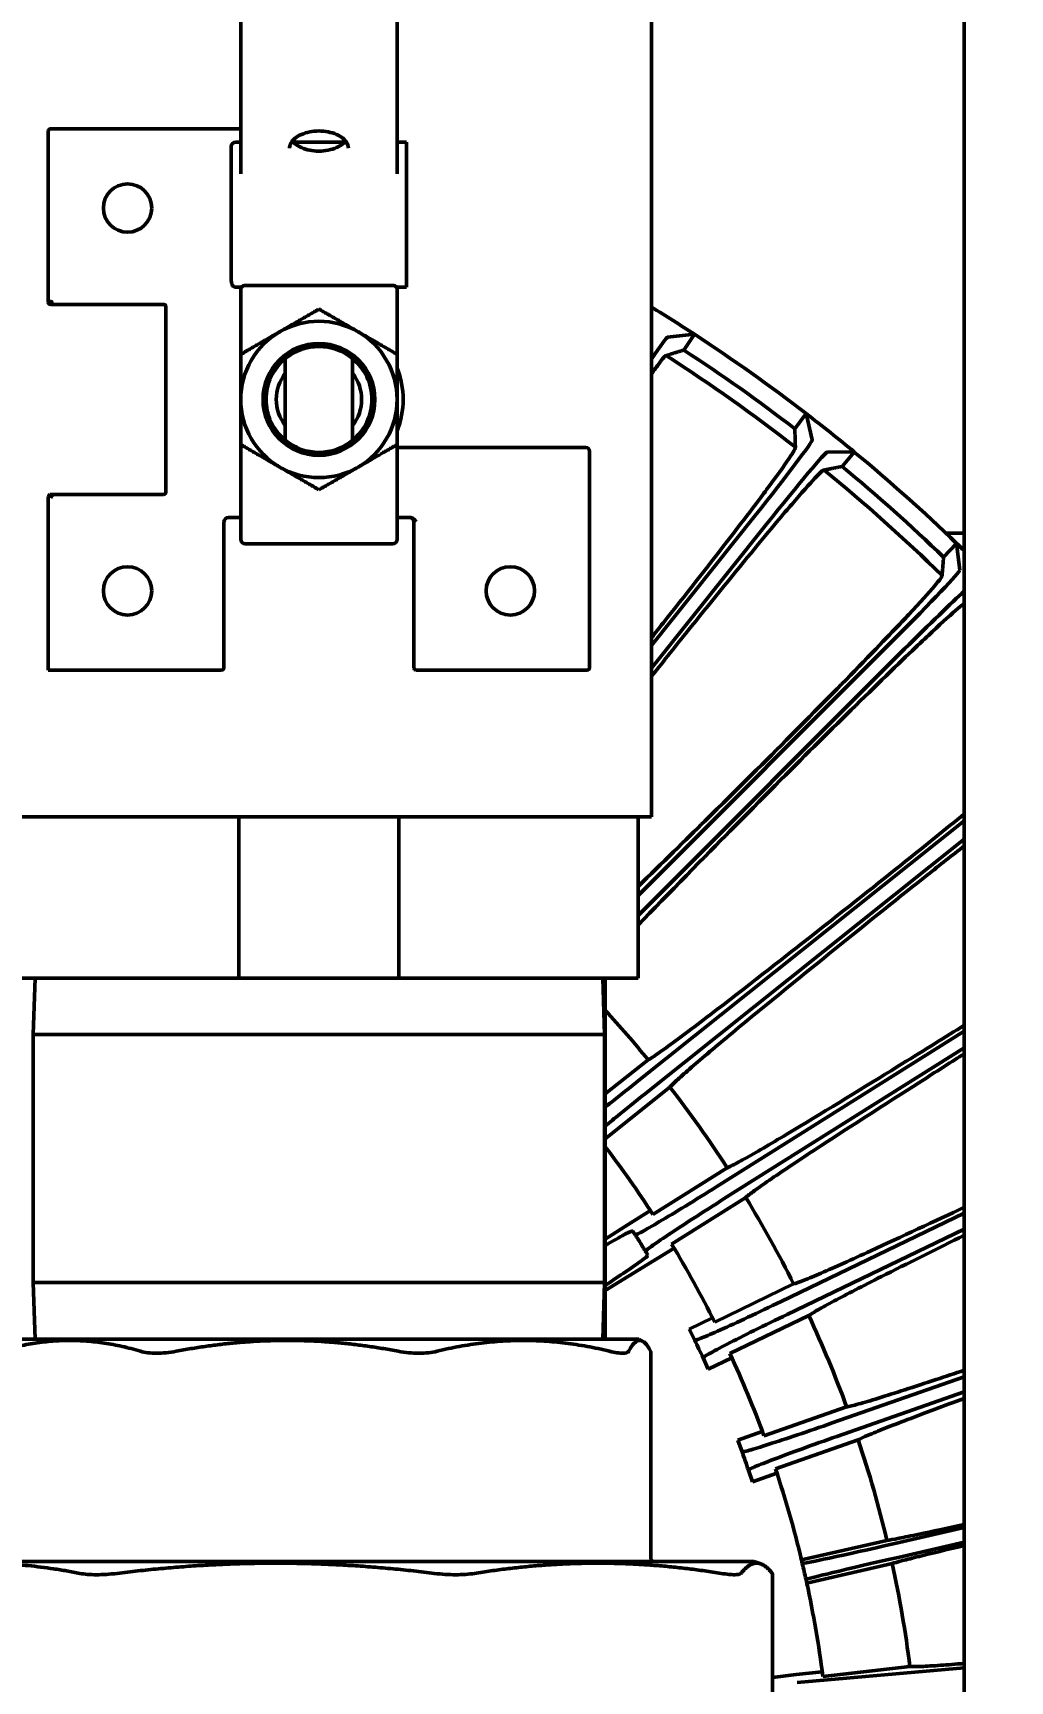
# Model space of a CAD drawing. Header units: inches. Extents: x 11 to 1621, y 11 to 1332.
# Drawn here: x 1066.61 to 1070.67, y 310.45 to 317.3 of the extents above; entities that cross this region are included whole.
import ezdxf

# ---------------------------------------------------------------- set-up
doc = ezdxf.new("R2010")
doc.units = ezdxf.units.IN
doc.header["$LTSCALE"] = 48
doc.header["$MEASUREMENT"] = 0
doc.layers.add('Dimension (ANSI)', color=7, linetype='Continuous', lineweight=25)
doc.layers.add('Visible (ANSI)', color=7, linetype='Continuous', lineweight=50)
doc.styles.add('Dimension Text', font='tahoma.ttf')
doc.dimstyles.new('ELC FT', dxfattribs={"dimscale": 48, "dimtxt": 0.12, "dimasz": 0.098425, "dimexe": 0.05, "dimexo": 0.1, "dimgap": 0.031496, "dimtad": 1, "dimdec": 5, "dimzin": 3, "dimdsep": 46, "dimlunit": 4, "dimtxsty": 'Dimension Text', "dimcen": 0.09, "dimdle": 0.5, "dimclrd": 5, "dimclre": 5, "dimclrt": 256, "dimadec": 1, "dimazin": 3, "dimtfac": 0.833333, "dimtofl": 0, "dimtmove": 0, "dimatfit": 3, "dimfxl": 0, "dimfrac": 2, "dimtolj": 1, "dimtzin": 0, "dimlwd": 25, "dimlwe": 25, "dimarcsym": 0})

# ---------------------------------------------------------------- blocks, each defined once
blk = doc.blocks.new('*D32')
at = {"layer": 'Defpoints', "color": 0, "linetype": 'Continuous', "transparency": 16777216}
for p in [(1009.1438, 460.8893), (1167.9445, 460.8893), (1018.5453, 291.4511)]:
    blk.add_point(p, dxfattribs=at)
at = {"layer": 'Dimension (ANSI)', "color": 5, "linetype": 'Continuous', "lineweight": 25, "transparency": 16777216}
for p, q in [((1163.1445, 460.8893), (1006.7438, 460.8893)), ((1009.1438, 296.1755), (1009.1438, 456.1649)), ((1013.7453, 291.4511), (1006.7438, 291.4511))]:
    blk.add_line(p, q, dxfattribs=at)
at = {"layer": 'Dimension (ANSI)', "color": 5, "linetype": 'Continuous', "transparency": 16777216}
for points in [[(1008.3564, 456.1649), (1009.9312, 456.1649), (1009.1438, 460.8893)], [(1008.3564, 296.1755), (1009.9312, 296.1755), (1009.1438, 291.4511)]]:
    blk.add_solid(points, dxfattribs=at)
at = {"layer": 'Dimension (ANSI)', "linetype": 'Continuous', "lineweight": 25, "transparency": 16777216, "insert": (1003.9957, 376.1702), "char_height": 5.76, "attachment_point": 5, "rotation": 90, "style": 'Dimension Text'}
blk.add_mtext('\\A1;14\'-1 7/16"', dxfattribs=at)
blk = doc.blocks.new('*D51')
at = {"layer": 'Defpoints', "color": 0, "linetype": 'Continuous', "transparency": 16777216}
for p in [(1146.447, 546.4511), (994.5453, 291.4511), (1018.5453, 291.4511)]:
    blk.add_point(p, dxfattribs=at)
at = {"layer": 'Dimension (ANSI)', "color": 5, "linetype": 'Continuous', "lineweight": 25, "transparency": 16777216}
for p, q in [((1141.647, 546.4511), (992.1453, 546.4511)), ((994.5453, 541.7267), (994.5453, 296.1755)), ((1013.7453, 291.4511), (992.1453, 291.4511))]:
    blk.add_line(p, q, dxfattribs=at)
at = {"layer": 'Dimension (ANSI)', "color": 5, "linetype": 'Continuous', "transparency": 16777216}
for points in [[(993.7579, 541.7267), (995.3327, 541.7267), (994.5453, 546.4511)], [(993.7579, 296.1755), (995.3327, 296.1755), (994.5453, 291.4511)]]:
    blk.add_solid(points, dxfattribs=at)
at = {"layer": 'Dimension (ANSI)', "linetype": 'Continuous', "lineweight": 25, "transparency": 16777216, "insert": (990.0336, 418.9511), "char_height": 5.76, "attachment_point": 5, "rotation": 90, "style": 'Dimension Text'}
blk.add_mtext('\\A1;21\'-3"', dxfattribs=at)

msp = doc.modelspace()

# ---------------------------------------------------------------- linework, layer by layer
at = {"layer": 'Visible (ANSI)'}
for p, q in [((1070.476979, 320.776021), (1070.476979, 302.273462)), ((1067.469479, 318.044338), (1067.469479, 316.71657)), ((1068.119479, 318.044338), (1068.119479, 316.71657)), ((1069.177189, 314.043904), (1069.177189, 317.356355)), ((1066.669479, 316.893521), (1066.669479, 316.183258)), ((1067.469479, 316.903521), (1066.679479, 316.903521)), ((1067.430109, 316.829373), (1067.430109, 316.829331)), ((1067.430109, 316.610565), (1067.430109, 316.829331)), ((1067.469479, 316.848315), (1067.449109, 316.848315)), ((1067.901475, 316.848315), (1067.687484, 316.848315)), ((1068.15885, 316.848315), (1068.119479, 316.848315)), ((1068.15885, 316.848315), (1068.15885, 316.841283)), ((1068.15885, 316.623038), (1068.15885, 316.841283)), ((1067.430109, 316.610547), (1067.430109, 316.610148)), ((1067.430109, 316.271551), (1067.430109, 316.610078)), ((1068.15885, 316.595305), (1068.15885, 316.623038)), ((1068.15885, 316.595305), (1068.15885, 316.244783)), ((1067.472255, 316.244783), (1067.449109, 316.244783)), ((1067.469479, 316.244783), (1067.469479, 315.96616)), ((1067.488479, 316.252429), (1068.100479, 316.252429)), ((1068.15885, 316.244783), (1068.116704, 316.244783)), ((1068.119479, 316.244783), (1068.119479, 315.96616)), ((1066.679479, 316.173258), (1067.14861, 316.173258)), ((1067.15861, 316.163258), (1067.15861, 315.393784)), ((1069.354893, 316.049439), (1069.243604, 316.037438)), ((1069.354893, 316.049439), (1069.311183, 315.98394)), ((1067.654479, 315.608815), (1067.654479, 315.948227)), ((1067.934479, 315.948227), (1067.934479, 315.608815)), ((1069.772357, 315.65672), (1069.819744, 315.71961)), ((1069.845173, 315.610602), (1069.819744, 315.71961)), ((1067.469479, 315.590882), (1067.469479, 315.237576)), ((1068.119479, 315.590882), (1068.119479, 315.237576)), ((1068.904479, 315.578521), (1068.119479, 315.578521)), ((1068.919479, 314.663521), (1068.919479, 315.563521)), ((1070.019819, 315.560055), (1069.907885, 315.56059)), ((1070.019819, 315.560055), (1069.96905, 315.499863)), ((1066.669479, 315.373784), (1066.669479, 314.653521)), ((1067.14861, 315.383784), (1066.679479, 315.383784)), ((1067.418743, 315.288304), (1067.469479, 315.288304)), ((1068.119479, 315.288304), (1068.171995, 315.288304)), ((1069.177189, 314.75601), (1069.608078, 315.296328)), ((1067.399743, 314.663521), (1067.399743, 315.269304)), ((1067.469479, 315.197521), (1067.469479, 315.237576)), ((1068.119479, 315.237576), (1068.119479, 315.197521)), ((1068.189216, 315.269304), (1068.189216, 314.663521)), ((1069.654249, 315.259507), (1069.177189, 314.661293)), ((1070.400869, 315.222351), (1070.476979, 315.222351)), ((1067.488479, 315.178521), (1068.100479, 315.178521)), ((1070.390688, 315.123064), (1070.444817, 315.180254)), ((1070.457881, 315.069084), (1070.444817, 315.180254)), ((1069.121157, 313.717399), (1070.18709, 314.783332)), ((1070.228848, 314.741573), (1069.121157, 313.633883)), ((1066.669479, 314.653521), (1066.679479, 314.653521)), ((1066.679479, 314.653521), (1067.389743, 314.653521)), ((1068.199216, 314.653521), (1068.909479, 314.653521)), ((1069.177189, 314.043904), (1066.411769, 314.043904)), ((1067.461979, 313.373521), (1067.461979, 314.043904)), ((1068.126979, 314.043904), (1068.126979, 313.373521)), ((1069.121157, 313.373521), (1069.121157, 314.043904)), ((1069.128515, 312.951509), (1070.476979, 314.026873)), ((1070.476979, 313.951339), (1069.165335, 312.905337)), ((1067.461979, 313.373521), (1066.467802, 313.373521)), ((1066.614281, 313.373521), (1066.606979, 313.139021)), ((1068.126979, 313.373521), (1067.461979, 313.373521)), ((1069.121157, 313.373521), (1068.126979, 313.373521)), ((1068.974678, 313.373521), (1068.981979, 313.139021)), ((1068.984479, 313.373521), (1068.984479, 311.873521)), ((1068.981979, 313.139021), (1066.606979, 313.139021)), ((1066.606979, 313.139021), (1066.606979, 312.108021)), ((1068.981979, 313.139021), (1068.981979, 312.108021)), ((1069.448005, 312.506951), (1070.476979, 313.153498)), ((1069.16279, 313.034178), (1068.984479, 312.891981)), ((1070.476979, 313.083752), (1069.479425, 312.456947)), ((1068.984479, 312.705774), (1069.253559, 312.920357)), ((1069.491321, 312.585263), (1069.182931, 312.391489)), ((1069.080374, 312.350041), (1069.172277, 312.407787)), ((1069.260386, 312.26822), (1069.568776, 312.461995)), ((1068.984479, 312.288162), (1069.080374, 312.350041)), ((1069.715713, 312.029416), (1070.476979, 312.396023)), ((1069.09812, 312.322868), (1069.108767, 312.306565)), ((1070.476979, 312.330477), (1069.741336, 311.976209)), ((1069.151694, 312.238248), (1069.161763, 312.221581)), ((1069.270448, 312.25155), (1069.178544, 312.193803)), ((1069.178544, 312.193803), (1068.984479, 312.075102)), ((1068.981979, 312.108021), (1066.606979, 312.108021)), ((1066.614281, 311.873521), (1066.606979, 312.108021)), ((1068.974678, 311.873521), (1068.981979, 312.108021)), ((1069.767524, 312.102386), (1069.439377, 311.944359)), ((1069.332824, 311.914655), (1069.430615, 311.961748)), ((1069.502543, 311.813194), (1069.83069, 311.971221)), ((1069.124153, 311.873521), (1066.464806, 311.873521)), ((1069.124153, 311.873521), (1069.140684, 311.863977)), ((1069.332824, 311.914655), (1069.356171, 311.868274)), ((1069.174311, 311.819184), (1069.174311, 310.959302)), ((1069.391179, 311.795579), (1069.412885, 311.748408)), ((1069.510675, 311.795501), (1069.412885, 311.748408)), ((1069.92827, 311.524911), (1070.476979, 311.716912)), ((1070.476979, 311.654346), (1069.947774, 311.469169)), ((1069.987925, 311.591621), (1069.644148, 311.471328)), ((1069.53494, 311.453741), (1069.637388, 311.489589)), ((1069.53494, 311.453741), (1069.552947, 311.405037)), ((1069.692231, 311.333915), (1070.036008, 311.454208)), ((1069.579595, 311.32888), (1069.595883, 311.279575)), ((1069.698332, 311.315423), (1069.595883, 311.279575)), ((1070.155283, 311.036467), (1069.800201, 310.955422)), ((1070.188592, 311.023878), (1070.476979, 311.089701)), ((1070.476979, 311.029127), (1070.201733, 310.966304)), ((1069.602604, 310.949302), (1065.986354, 310.949302)), ((1069.602604, 310.949302), (1069.631516, 310.938779)), ((1069.680028, 310.006076), (1069.680028, 310.897216)), ((1069.80018, 310.955417), (1069.803619, 310.941063)), ((1069.822102, 310.859464), (1070.177185, 310.94051)), ((1069.818952, 310.873884), (1069.822082, 310.85946)), ((1069.778663, 310.478762), (1069.88652, 310.490915)), ((1069.78286, 310.446594), (1070.476979, 310.507073)), ((1070.250973, 310.512387), (1069.889047, 310.471608)), ((1069.680028, 310.466443), (1069.778663, 310.478762))]:
    msp.add_line(p, q, dxfattribs=at)
for centre, radius in [((1066.998984, 316.574016), 0.1005), ((1067.794479, 315.778521), 0.2325), ((1066.998984, 314.983026), 0.1005), ((1068.589975, 314.983026), 0.1005)]:
    msp.add_circle(centre, radius, dxfattribs=at)
for centre, radius, start, end in [((1066.679479, 316.893521), 0.01, 90, 180), ((1067.449109, 316.829315), 0.019, 90, 179.9521973), ((1066.679479, 316.183258), 0.01, 180, 293.9057117), ((1067.14861, 316.163258), 0.01, 0, 90), ((1067.794479, 315.778521), 0.325, 60, 120), ((1065.330215, 309.884699), 7.362205, 56.8613105, 58.4978736), ((1067.794479, 315.778521), 0.325, 120, 180), ((1067.794479, 315.778521), 0.325, 0, 60), ((1065.330215, 309.884699), 7.362205, 52.4244038, 56.8613105), ((1067.794479, 315.778521), 0.22, 50.4788036, 129.5211964), ((1065.330215, 309.884699), 7.283465, 52.4181512, 56.867563), ((1067.794479, 315.778521), 0.22, 129.5211964, 180), ((1067.794479, 315.778521), 0.22, 309.5211964, 50.4788036), ((1067.794479, 315.778521), 0.35, 338.2132107, 21.7867893), ((1065.330215, 309.884699), 7.224409, 52.0316148, 57.2540995), ((1067.794479, 315.778521), 0.177165, 142.2062834, 217.7937166), ((1067.794479, 315.778521), 0.177165, 322.2062834, 37.7937166), ((1067.794479, 315.778521), 0.325, 180, 240), ((1067.794479, 315.778521), 0.22, 180, 230.4788036), ((1067.794479, 315.778521), 0.325, 300, 0), ((1065.330215, 309.884699), 7.362205, 50.432739, 52.4244038), ((1067.794479, 315.778521), 0.22, 230.4788036, 309.5211964), ((1068.904479, 315.563521), 0.015, 0, 90), ((1065.330215, 309.884699), 7.362205, 45.9958324, 50.432739), ((1067.794479, 315.778521), 0.325, 240, 300), ((1065.330215, 309.884699), 7.224409, 45.6030433, 50.8255281), ((1065.330215, 309.884699), 7.283465, 45.9895798, 50.4389916), ((1066.679479, 315.373784), 0.01, 113.9057118, 180), ((1066.679479, 315.373784), 0.01, 66.0942882, 113.9057118), ((1067.14861, 315.393784), 0.01, 270, 0), ((1067.418743, 315.269304), 0.019, 90, 180), ((1068.170216, 315.269304), 0.019, 0, 90), ((1067.488479, 315.197521), 0.019, 180, 270), ((1068.100479, 315.197521), 0.019, 270, 0), ((1065.330215, 309.884699), 7.362205, 45.6468234, 45.9958324), ((1067.389743, 314.663521), 0.01, 270, 0), ((1068.199216, 314.663521), 0.01, 180, 270), ((1068.909479, 314.663521), 0.01, 270, 0), ((1065.330215, 309.884699), 4.96063, 39.4122066, 42.5528976), ((1065.330215, 309.884699), 4.96063, 32.9836352, 37.7306505), ((1065.330215, 309.884699), 4.596457, 33.0502546, 37.3430738), ((1065.330215, 309.884699), 4.96063, 26.5550637, 31.3020791), ((1065.330215, 309.884699), 4.596457, 26.6216832, 31.2354596), ((1065.330215, 309.884699), 4.96063, 20.1264923, 24.8735077), ((1065.330215, 309.884699), 4.596457, 20.1931118, 24.8068882), ((1065.330215, 309.884699), 4.96063, 13.4255627, 18.4449363), ((1065.330215, 309.884699), 4.596457, 13.4706021, 18.3783168), ((1069.184311, 310.959302), 0.01, 180, 270), ((1065.706424, 309.970566), 4.210573, 13.5268234, 13.6473653), ((1065.330215, 309.884699), 4.96063, 7.2693495, 12.288723), ((1065.706424, 309.970566), 4.210573, 12.0669141, 12.1874623), ((1065.330215, 309.884699), 4.596457, 7.3359689, 12.2436835)]:
    msp.add_arc(centre, radius, start, end, dxfattribs=at)
for centre, major_axis, ratio, start_param, end_param in [((1067.449109, 316.271551), (0, -0.026768), 0.70980781, 4.71238898, 6.28318531), ((1067.488479, 316.236486), (-0.019, 0), 0.83909963, 4.71238898, 5.73582564), ((1068.100479, 316.236486), (-0.019, 0), 0.83909963, 3.68895232, 4.71238898), ((1069.034396, 315.70404), (-0.209456, -0.333351), 0.02747098, 3.16328009, 3.91945151), ((1069.599582, 315.30302), (0.245465, 0.307801), 0.02747098, 4.7125556, 6.26149787), ((1069.662664, 315.252713), (-0.245463, -0.307803), 0.02747098, 3.16328009, 4.71222235), ((1070.179396, 314.790933), (0.278385, 0.278382), 0.02747098, 4.7125556, 6.26149787), ((1070.236449, 314.73388), (-0.278382, -0.278385), 0.02747098, 3.64235428, 4.71222235), ((1066.858719, 310.620787), (1.220939, -2.535306), 0.99207561, 1.55645938, 1.58513331), ((1066.931523, 310.445021), (0.929398, -2.656066), 0.9920756, 1.55645939, 1.58513332), ((1070.187457, 311.028667), (0.383837, 0.087608), 0.01249982, 3.14172815, 4.71249438), ((1070.202788, 310.961497), (-0.383837, -0.087609), 0.01249982, 4.71228362, 6.2830498), ((1065.911049, 310.01727), (0.892558, -3.91055), 0.99739926, 1.56220792, 1.57938473)]:
    msp.add_ellipse(centre, major_axis=major_axis, ratio=ratio, start_param=start_param, end_param=end_param, dxfattribs=at)
for points, knots in [([(1067.916979, 316.822654), (1067.916979, 316.83121), (1067.914237, 316.839964), (1067.903219, 316.855636), (1067.89639, 316.862377), (1067.879531, 316.874084), (1067.869788, 316.87913), (1067.848007, 316.887234), (1067.835978, 316.890294), (1067.810797, 316.894009), (1067.79764, 316.894646), (1067.771651, 316.893376), (1067.758823, 316.891465), (1067.734947, 316.885373), (1067.723896, 316.881204), (1067.704714, 316.87127), (1067.696576, 316.865519), (1067.683674, 316.853246), (1067.678999, 316.846743), (1067.673262, 316.834366), (1067.671979, 316.828492), (1067.671979, 316.822654)], [3.14159265, 3.14159265, 3.14159265, 3.14159265, 3.56600793, 3.56600793, 3.8884086, 3.8884086, 4.18764912, 4.18764912, 4.48679746, 4.48679746, 4.78823128, 4.78823128, 5.09023787, 5.09023787, 5.39060766, 5.39060766, 5.68892563, 5.68892563, 5.99362524, 5.99362524, 6.28318531, 6.28318531, 6.28318531, 6.28318531]), ([(1067.683759, 316.85253), (1067.688258, 316.847011), (1067.694148, 316.841586), (1067.709428, 316.830975), (1067.719171, 316.825929), (1067.740952, 316.817825), (1067.752981, 316.814765), (1067.778162, 316.81105), (1067.791319, 316.810413), (1067.817308, 316.811683), (1067.830136, 316.813594), (1067.854012, 316.819686), (1067.865063, 316.823855), (1067.884245, 316.833789), (1067.892383, 316.83954), (1067.901153, 316.847883), (1067.903299, 316.850198), (1067.9052, 316.85253)], [0.48264504, 0.48264504, 0.48264504, 0.48264504, 0.74681595, 0.74681595, 1.04605647, 1.04605647, 1.3452048, 1.3452048, 1.64663863, 1.64663863, 1.94864522, 1.94864522, 2.249015, 2.249015, 2.54733298, 2.54733298, 2.65894761, 2.65894761, 2.65894761, 2.65894761]), ([(1066.675427, 316.183258), (1066.675536, 316.183393), (1066.675645, 316.183523), (1066.676211, 316.184145), (1066.676782, 316.184632), (1066.678068, 316.185311), (1066.678784, 316.185503), (1066.679479, 316.185503), (1066.680175, 316.185503), (1066.680891, 316.185311), (1066.682177, 316.184632), (1066.682748, 316.184145), (1066.683743, 316.18305), (1066.684254, 316.182258), (1066.685223, 316.180289), (1066.685573, 316.178766), (1066.685573, 316.176536), (1066.685223, 316.175468), (1066.684322, 316.174558), (1066.683945, 316.174306), (1066.683532, 316.174116)], [-0.0118844586, -0.0118844586, -0.0118844586, -0.0118844586, -0.0105945397, -0.0105945397, -0.0052972699, -0.0052972699, 0, 0, 0, 0.0052972699, 0.0052972699, 0.0105945397, 0.0105945397, 0.0168919746, 0.0168919746, 0.028909642, 0.028909642, 0.0409273095, 0.0409273095, 0.0459348256, 0.0459348256, 0.0459348256, 0.0459348256]), ([(1069.17719, 315.88579), (1069.18741, 315.900169), (1069.196393, 315.91252), (1069.223791, 315.94907), (1069.235341, 315.962093), (1069.238001, 315.960988)], [-1.0971938, -1.0971938, -1.0971938, -1.0971938, -0.78819126, -0.78819126, 0, 0, 0, 0]), ([(1069.774864, 315.580064), (1069.776857, 315.577838), (1069.767661, 315.561561), (1069.727901, 315.502704), (1069.696908, 315.45957), (1069.628634, 315.367906), (1069.577556, 315.299955), (1069.408409, 315.08147), (1069.316641, 314.964561), (1069.20921, 314.829177), (1069.19338, 314.809265), (1069.17719, 314.788939)], [-17.29365989, -17.29365989, -17.29365989, -17.29365989, -13.61384146, -13.61384146, -9.87956884, -9.87956884, -7.48683973, -7.48683973, -5.3151309, -5.3151309, -4.94794156, -4.94794156, -4.94794156, -4.94794156]), ([(1069.177187, 314.628187), (1069.230494, 314.695345), (1069.279667, 314.75691), (1069.417603, 314.92871), (1069.509206, 315.041582), (1069.677302, 315.245787), (1069.729705, 315.307618), (1069.801012, 315.390836), (1069.833271, 315.427182), (1069.878303, 315.474996), (1069.891239, 315.486645), (1069.893759, 315.485249)], [-2.95116664, -2.95116664, -2.95116664, -2.95116664, -2.67853389, -2.67853389, -2.14711855, -2.14711855, -1.57767746, -1.57767746, -0.78819126, -0.78819126, 0, 0, 0, 0]), ([(1066.679479, 315.368784), (1066.680761, 315.370354), (1066.682156, 315.372058), (1066.68349, 315.373732), (1066.683511, 315.373758), (1066.683532, 315.373784)], [-0.1811056628, -0.1811056628, -0.1811056628, -0.1811056628, -0.1656662806, -0.1656662806, -0.1654219988, -0.1654219988, -0.1654219988, -0.1654219988]), ([(1066.68353, 315.382925), (1066.683945, 315.382736), (1066.684322, 315.382484), (1066.685223, 315.381574), (1066.685573, 315.380506), (1066.685573, 315.378276), (1066.685223, 315.376753), (1066.684322, 315.374922), (1066.683945, 315.374312), (1066.683532, 315.373784)], [-0.0459348255, -0.0459348255, -0.0459348255, -0.0459348255, -0.0409273095, -0.0409273095, -0.028909642, -0.028909642, -0.0168919746, -0.0168919746, -0.0118844586, -0.0118844586, -0.0118844586, -0.0118844586]), ([(1068.171995, 315.288304), (1068.174127, 315.288304), (1068.176653, 315.287903), (1068.180915, 315.286588), (1068.183429, 315.285368), (1068.190746, 315.280585), (1068.19545, 315.274495), (1068.199216, 315.269304)], [-0.0828553517, -0.0828553517, -0.0828553517, -0.0828553517, -0.0666119717, -0.0666119717, -0.0488682559, -0.0488682559, 0, 0, 0, 0]), ([(1070.384595, 315.04661), (1070.386327, 315.044175), (1070.375366, 315.02903), (1070.329266, 314.974995), (1070.293639, 314.935601), (1070.215531, 314.852158), (1070.157166, 314.790354), (1069.96462, 314.592181), (1069.860339, 314.486282), (1069.653085, 314.278025), (1069.538947, 314.164419), (1069.323254, 313.95209), (1069.217986, 313.848776), (1069.121218, 313.754823)], [-17.29365989, -17.29365989, -17.29365989, -17.29365989, -13.61384146, -13.61384146, -9.87956884, -9.87956884, -7.48683973, -7.48683973, -5.3151309, -5.3151309, -3.17070036, -3.17070036, -2.02854002, -2.02854002, -2.02854002, -2.02854002]), ([(1069.121157, 313.593823), (1069.121276, 313.593947), (1069.121395, 313.59407), (1069.242752, 313.720155), (1069.408646, 313.889061), (1069.638814, 314.122555), (1069.751202, 314.235253), (1069.956653, 314.439352), (1070.060317, 314.541258), (1070.25022, 314.725358), (1070.309216, 314.780934), (1070.389392, 314.855644), (1070.425518, 314.88815), (1070.461464, 314.918621), (1070.470286, 314.925746), (1070.47698, 314.93072)], [-3.56303916, -3.56303916, -3.56303916, -3.56303916, -3.56268719, -3.56268719, -3.20398065, -3.20398065, -2.67853389, -2.67853389, -2.14711855, -2.14711855, -1.57767746, -1.57767746, -0.78819126, -0.78819126, -0.44576528, -0.44576528, -0.44576528, -0.44576528]), ([(1070.476979, 314.055832), (1070.398696, 313.992038), (1070.315171, 313.924571), (1070.1178, 313.766392), (1069.99166, 313.66628), (1069.786927, 313.505627), (1069.615139, 313.370923), (1069.399218, 313.204703), (1069.330267, 313.152339), (1069.247832, 313.091602), (1069.224639, 313.074933), (1069.185875, 313.048097), (1069.171795, 313.039088), (1069.16279, 313.034178)], [-11.93366901, -11.93366901, -11.93366901, -11.93366901, -8.32505691, -8.32505691, -3.39991561, -3.39991561, -1.8347853, -1.8347853, -0.95432856, -0.95432856, -0.49894011, -0.49894011, 0, 0, 0, 0]), ([(1069.253559, 312.920357), (1069.259837, 312.927465), (1069.270503, 312.938028), (1069.301111, 312.966241), (1069.319895, 312.982942), (1069.387645, 313.041712), (1069.445641, 313.090517), (1069.647585, 313.257973), (1069.831348, 313.407243), (1070.086211, 313.613498), (1070.210511, 313.712904), (1070.37494, 313.843146), (1070.426561, 313.883836), (1070.47698, 313.92337)], [-3.93772258, -3.93772258, -3.93772258, -3.93772258, -3.83567723, -3.83567723, -3.7422453, -3.7422453, -3.56268719, -3.56268719, -3.20398065, -3.20398065, -2.67853389, -2.67853389, -2.43847193, -2.43847193, -2.43847193, -2.43847193]), ([(1070.476975, 313.177862), (1070.398474, 313.128778), (1070.313175, 313.075775), (1070.103434, 312.946274), (1069.930255, 312.839774), (1069.718918, 312.712474), (1069.652614, 312.673181), (1069.573482, 312.627866), (1069.551166, 312.615446), (1069.513862, 312.59555), (1069.50019, 312.588877), (1069.491321, 312.585263)], [-4.38891131, -4.38891131, -4.38891131, -4.38891131, -3.17070036, -3.17070036, -1.71223176, -1.71223176, -0.89223943, -0.89223943, -0.46586973, -0.46586973, 0, 0, 0, 0]), ([(1069.568776, 312.461995), (1069.57581, 312.468355), (1069.587592, 312.477657), (1069.621166, 312.502266), (1069.641702, 312.516759), (1069.715607, 312.567574), (1069.778702, 312.609578), (1069.998126, 312.753371), (1070.197445, 312.881127), (1070.368969, 312.990626), (1070.424503, 313.025936), (1070.476976, 313.059166)], [-3.937722582, -3.937722582, -3.937722582, -3.937722582, -3.835677227, -3.835677227, -3.742245302, -3.742245302, -3.562687192, -3.562687192, -3.203980652, -3.203980652, -3.013923276, -3.013923276, -3.013923276, -3.013923276]), ([(1068.98448, 312.838234), (1068.992335, 312.844315), (1069.000366, 312.850551), (1069.046708, 312.886638), (1069.087495, 312.918796), (1069.128515, 312.951509)], [1.089642336, 1.089642336, 1.089642336, 1.089642336, 1.175433146, 1.175433146, 1.575233683, 1.575233683, 1.575233683, 1.575233683]), ([(1069.165335, 312.905337), (1069.124315, 312.872625), (1069.083887, 312.840017), (1069.024355, 312.791405), (1069.003569, 312.774291), (1068.98448, 312.758428)], [0.000000001, 0.000000001, 0.000000001, 0.000000001, 0.3997919, 0.3997919, 0.635404793, 0.635404793, 0.635404793, 0.635404793]), ([(1069.108767, 312.306565), (1069.109152, 312.305975), (1069.111659, 312.30672), (1069.121106, 312.310977), (1069.12827, 312.314635), (1069.155044, 312.32914), (1069.17981, 312.343331), (1069.241608, 312.379835), (1069.278161, 312.401872), (1069.35945, 312.451647), (1069.403581, 312.479037), (1069.448005, 312.506951)], [0, 0, 0, 0, 0.19549809, 0.19549809, 0.40230456, 0.40230456, 0.78720508, 0.78720508, 1.17543315, 1.17543315, 1.57523368, 1.57523368, 1.57523368, 1.57523368]), ([(1069.479425, 312.456947), (1069.435, 312.429033), (1069.391175, 312.401156), (1069.31106, 312.349515), (1069.275345, 312.326143), (1069.215643, 312.286303), (1069.192112, 312.270147), (1069.167426, 312.252318), (1069.161022, 312.247451), (1069.153088, 312.240786), (1069.15133, 312.238851), (1069.151694, 312.238248)], [0, 0, 0, 0, 0.3997919, 0.3997919, 0.78801149, 0.78801149, 1.17290367, 1.17290367, 1.37970565, 1.37970565, 1.57519948, 1.57519948, 1.57519948, 1.57519948]), ([(1070.476952, 312.421292), (1070.360037, 312.366244), (1070.209903, 312.29593), (1070.007933, 312.203315), (1069.937647, 312.171692), (1069.853938, 312.135522), (1069.830372, 312.125679), (1069.791075, 312.110085), (1069.776742, 312.104984), (1069.767524, 312.102386)], [-2.94422747, -2.94422747, -2.94422747, -2.94422747, -1.71223176, -1.71223176, -0.89223943, -0.89223943, -0.46586973, -0.46586973, 0, 0, 0, 0]), ([(1069.09812, 312.322868), (1069.097328, 312.32408), (1069.087499, 312.319802), (1069.051747, 312.300964), (1069.026771, 312.286964), (1068.992071, 312.266805), (1068.988312, 312.264614), (1068.98448, 312.262373)], [-1.575912697, -1.575912697, -1.575912697, -1.575912697, -1.174449533, -1.174449533, -0.787957229, -0.787957229, -0.742081277, -0.742081277, -0.742081277, -0.742081277]), ([(1069.151694, 312.238248), (1069.151313, 312.238873), (1069.150971, 312.239435), (1069.150618, 312.240013), (1069.150186, 312.240723), (1069.149738, 312.241457), (1069.149289, 312.242192), (1069.148408, 312.243634), (1069.147523, 312.24508), (1069.146624, 312.246544), (1069.145745, 312.247978), (1069.144853, 312.24943), (1069.143952, 312.250892), (1069.143066, 312.25233), (1069.142173, 312.253778), (1069.141272, 312.255235), (1069.139502, 312.258098), (1069.137703, 312.260995), (1069.135888, 312.263907), (1069.134096, 312.266782), (1069.132287, 312.269672), (1069.130473, 312.272559), (1069.12866, 312.275446), (1069.126841, 312.278329), (1069.125027, 312.281192), (1069.123192, 312.28409), (1069.121362, 312.286968), (1069.11955, 312.289805), (1069.118629, 312.291249), (1069.117712, 312.292682), (1069.1168, 312.294104), (1069.115874, 312.29555), (1069.114953, 312.296984), (1069.114042, 312.298398), (1069.113113, 312.299843), (1069.112194, 312.301268), (1069.111277, 312.302687), (1069.110809, 312.303411), (1069.110343, 312.304133), (1069.109891, 312.30483), (1069.109523, 312.305399), (1069.109165, 312.305952), (1069.108767, 312.306565)], [4.6745427272, 4.6745427272, 4.6745427272, 4.6745427272, 4.6766032832, 4.6766032832, 4.6766032832, 4.6791315119, 4.6791315119, 4.6791315119, 4.6840938396, 4.6840938396, 4.6840938396, 4.6889526217, 4.6889526217, 4.6889526217, 4.6937303859, 4.6937303859, 4.6937303859, 4.7031180043, 4.7031180043, 4.7031180043, 4.7123889469, 4.7123889469, 4.7123889469, 4.7216598922, 4.7216598922, 4.7216598922, 4.7310475188, 4.7310475188, 4.7310475188, 4.7358252897, 4.7358252897, 4.7358252897, 4.7406840803, 4.7406840803, 4.7406840803, 4.7456464188, 4.7456464188, 4.7456464188, 4.7481746539, 4.7481746539, 4.7481746539, 4.7502352155, 4.7502352155, 4.7502352155, 4.7502352155]), ([(1069.83069, 311.971221), (1069.838371, 311.976738), (1069.851073, 311.984635), (1069.887035, 312.005247), (1069.908966, 312.0173), (1069.987731, 312.059337), (1070.054821, 312.093861), (1070.236945, 312.18591), (1070.366584, 312.250225), (1070.476915, 312.304652)], [-3.938722261, -3.938722261, -3.938722261, -3.938722261, -3.836798962, -3.836798962, -3.743468053, -3.743468053, -3.564139381, -3.564139381, -3.323639247, -3.323639247, -3.323639247, -3.323639247]), ([(1068.984479, 312.096671), (1069.01563, 312.117101), (1069.044017, 312.135977), (1069.098262, 312.172741), (1069.121749, 312.189192), (1069.146252, 312.207317), (1069.152576, 312.212255), (1069.160398, 312.219016), (1069.162126, 312.22098), (1069.161763, 312.221581)], [-1.10675335, -1.10675335, -1.10675335, -1.10675335, -0.78796298, -0.78796298, -0.40143527, -0.40143527, -0.19502231, -0.19502231, 0, 0, 0, 0]), ([(1069.356171, 311.868274), (1069.356488, 311.867644), (1069.359062, 311.868104), (1069.368927, 311.871276), (1069.376455, 311.874109), (1069.404685, 311.885525), (1069.430884, 311.896854), (1069.49638, 311.926209), (1069.535171, 311.944015), (1069.621522, 311.984376), (1069.668442, 312.006652), (1069.715713, 312.029416)], [0, 0, 0, 0, 0.19549809, 0.19549809, 0.40230456, 0.40230456, 0.78720508, 0.78720508, 1.17543315, 1.17543315, 1.57523368, 1.57523368, 1.57523368, 1.57523368]), ([(1069.741336, 311.976209), (1069.694065, 311.953445), (1069.647395, 311.93065), (1069.562001, 311.888303), (1069.523893, 311.869077), (1069.460107, 311.836172), (1069.434914, 311.822752), (1069.408388, 311.8078), (1069.401479, 311.80368), (1069.392849, 311.797945), (1069.390885, 311.796219), (1069.391179, 311.795579)], [0, 0, 0, 0, 0.39979191, 0.39979191, 0.78801151, 0.78801151, 1.17290368, 1.17290368, 1.37970566, 1.37970566, 1.57519948, 1.57519948, 1.57519948, 1.57519948]), ([(1067.201582, 311.822791), (1067.172656, 311.817334), (1067.144025, 311.814535), (1067.094088, 311.814535), (1067.070899, 311.817334), (1067.052406, 311.822791)], [0.806268368, 0.806268368, 0.806268368, 0.806268368, 1.022042953, 1.022042953, 1.237817539, 1.237817539, 1.237817539, 1.237817539]), ([(1068.285703, 311.822791), (1068.263175, 311.817334), (1068.236724, 311.814535), (1068.182523, 311.814535), (1068.152729, 311.817334), (1068.123788, 311.822791)], [0.806268368, 0.806268368, 0.806268368, 0.806268368, 1.022042953, 1.022042953, 1.237817539, 1.237817539, 1.237817539, 1.237817539]), ([(1069.082071, 311.822791), (1069.079139, 311.817334), (1069.070362, 311.814535), (1069.043647, 311.814535), (1069.024701, 311.817334), (1069.002266, 311.822791)], [0.806268368, 0.806268368, 0.806268368, 0.806268368, 1.022042953, 1.022042953, 1.237817539, 1.237817539, 1.237817539, 1.237817539]), ([(1070.477067, 311.744119), (1070.437578, 311.730886), (1070.39801, 311.717692), (1070.267407, 311.674489), (1070.185031, 311.647837), (1070.087162, 311.617735), (1070.059765, 311.609661), (1070.014313, 311.597134), (1069.998047, 311.59328), (1069.987925, 311.591621)], [-2.18895025, -2.18895025, -2.18895025, -2.18895025, -1.8347853, -1.8347853, -0.95432856, -0.95432856, -0.49894011, -0.49894011, 0, 0, 0, 0]), ([(1070.036008, 311.454208), (1070.04428, 311.458842), (1070.057832, 311.465288), (1070.096024, 311.481802), (1070.119258, 311.491357), (1070.202559, 311.524431), (1070.273362, 311.551322), (1070.393404, 311.59592), (1070.434649, 311.611105), (1070.477114, 311.626649)], [-3.937978298, -3.937978298, -3.937978298, -3.937978298, -3.835932487, -3.835932487, -3.74251215, -3.74251215, -3.563013797, -3.563013797, -3.479657798, -3.479657798, -3.479657798, -3.479657798]), ([(1069.552947, 311.405037), (1069.553191, 311.404376), (1069.5558, 311.404545), (1069.565958, 311.406592), (1069.573757, 311.408565), (1069.603087, 311.416748), (1069.63039, 311.425073), (1069.698761, 311.44691), (1069.739302, 311.460261), (1069.829628, 311.4907), (1069.878748, 311.507582), (1069.92827, 311.524911)], [0, 0, 0, 0, 0.19549809, 0.19549809, 0.40230456, 0.40230456, 0.78720508, 0.78720508, 1.17543315, 1.17543315, 1.57523368, 1.57523368, 1.57523368, 1.57523368]), ([(1069.947774, 311.469169), (1069.898253, 311.451841), (1069.849323, 311.434415), (1069.759725, 311.401895), (1069.719704, 311.387057), (1069.652635, 311.361501), (1069.626098, 311.350986), (1069.598064, 311.339097), (1069.590738, 311.335777), (1069.581519, 311.331044), (1069.579374, 311.329549), (1069.579595, 311.32888)], [0, 0, 0, 0, 0.39979191, 0.39979191, 0.78801151, 0.78801151, 1.17290368, 1.17290368, 1.37970566, 1.37970566, 1.57519948, 1.57519948, 1.57519948, 1.57519948]), ([(1070.476979, 311.103054), (1070.405058, 311.087321), (1070.341194, 311.073545), (1070.255201, 311.055492), (1070.227486, 311.049829), (1070.181585, 311.040835), (1070.16527, 311.037919), (1070.155283, 311.036467)], [-1.6478361, -1.6478361, -1.6478361, -1.6478361, -0.95018295, -0.95018295, -0.49761411, -0.49761411, 0, 0, 0, 0]), ([(1070.177185, 310.94051), (1070.185904, 310.943249), (1070.19983, 310.947162), (1070.238484, 310.957342), (1070.261819, 310.963283), (1070.340462, 310.982836), (1070.403782, 310.998148), (1070.476979, 311.015589)], [-3.961572806, -3.961572806, -3.961572806, -3.961572806, -3.861091882, -3.861091882, -3.769304765, -3.769304765, -3.608076881, -3.608076881, -3.608076881, -3.608076881]), ([(1066.955266, 310.899668), (1066.925138, 310.895927), (1066.895525, 310.894053), (1066.84438, 310.894053), (1066.820292, 310.895927), (1066.80105, 310.899668)], [-1.202957606, -1.202957606, -1.202957606, -1.202957606, -0.981963958, -0.981963958, -0.76097031, -0.76097031, -0.76097031, -0.76097031]), ([(1068.441384, 310.899668), (1068.417936, 310.895927), (1068.39049, 310.894053), (1068.334978, 310.894053), (1068.304137, 310.895927), (1068.273998, 310.899668)], [-1.202957606, -1.202957606, -1.202957606, -1.202957606, -0.981963958, -0.981963958, -0.76097031, -0.76097031, -0.76097031, -0.76097031]), ([(1069.548553, 310.899668), (1069.545522, 310.895927), (1069.53632, 310.894053), (1069.508959, 310.894053), (1069.489432, 310.895927), (1069.466051, 310.899668)], [-1.202957606, -1.202957606, -1.202957606, -1.202957606, -0.981963958, -0.981963958, -0.76097031, -0.76097031, -0.76097031, -0.76097031]), ([(1070.476979, 310.525482), (1070.440783, 310.522384), (1070.407829, 310.519743), (1070.346506, 310.515312), (1070.320109, 310.513725), (1070.276408, 310.511879), (1070.260739, 310.511782), (1070.250973, 310.512387)], [-1.30417319, -1.30417319, -1.30417319, -1.30417319, -0.91120636, -0.91120636, -0.47600784, -0.47600784, 0, 0, 0, 0])]:
    msp.add_open_spline(points, degree=3, knots=knots, dxfattribs=at)
for points, degree in [([(1067.43011, 316.610518), (1067.430109, 316.610533), (1067.430109, 316.610549), (1067.430109, 316.610564)], 3), ([(1067.430109, 316.610078), (1067.430109, 316.610102), (1067.430109, 316.610125), (1067.430109, 316.610149)], 3), ([(1067.430109, 316.490628), (1067.430109, 316.490613), (1067.430109, 316.490597), (1067.430109, 316.490582)], 3), ([(1066.679479, 316.188258), (1066.678112, 316.186582), (1066.676733, 316.184895), (1066.675427, 316.183258)], 3), ([(1069.238001, 315.960988), (1069.274489, 315.972488), (1069.311183, 315.98394)], 2), ([(1069.772357, 315.65672), (1069.773667, 315.618302), (1069.774864, 315.580064)], 2), ([(1069.893759, 315.485249), (1069.931304, 315.492591), (1069.96905, 315.499863)], 2), ([(1070.390688, 315.123064), (1070.387688, 315.084742), (1070.384595, 315.04661)], 2), ([(1069.174253, 311.819208), (1069.174269, 311.820236), (1069.173933, 311.821431), (1069.173238, 311.822791)], 3), ([(1069.679977, 310.897231), (1069.679993, 310.897928), (1069.679645, 310.898741), (1069.67892, 310.899668)], 3)]:
    msp.add_open_spline(points, degree=degree, dxfattribs=at)
for points, weights in [([(1067.794479, 316.153799), (1067.707396, 316.103521), (1067.631979, 316.059979)], [1.16677701172, 1.25702752747, 1.25702752747]), ([(1067.956979, 316.059979), (1067.881563, 316.103521), (1067.794479, 316.153799)], [1.25702752747, 1.25702752747, 1.16677701158]), ([(1067.631979, 316.059979), (1067.556563, 316.016437), (1067.469479, 315.96616)], [1.25702752747, 1.25702752747, 1.16677701158]), ([(1068.119479, 315.96616), (1068.032396, 316.016437), (1067.956979, 316.059979)], [1.16677701172, 1.25702752747, 1.25702752747]), ([(1067.469479, 315.96616), (1067.469479, 315.865604), (1067.469479, 315.778521)], [1.16677701172, 1.25702752747, 1.25702752747]), ([(1068.119479, 315.778521), (1068.119479, 315.865604), (1068.119479, 315.96616)], [1.25702752747, 1.25702752747, 1.16677701158]), ([(1067.469479, 315.778521), (1067.469479, 315.691437), (1067.469479, 315.590882)], [1.25702752747, 1.25702752747, 1.16677701158]), ([(1068.119479, 315.590882), (1068.119479, 315.691437), (1068.119479, 315.778521)], [1.16677701172, 1.25702752747, 1.25702752747]), ([(1067.469479, 315.590882), (1067.556563, 315.540604), (1067.631979, 315.497063)], [1.16677701172, 1.25702752747, 1.25702752747]), ([(1067.956979, 315.497063), (1068.032396, 315.540604), (1068.119479, 315.590882)], [1.25702752747, 1.25702752747, 1.16677701158]), ([(1067.631979, 315.497063), (1067.707396, 315.453521), (1067.794479, 315.403243)], [1.25702752747, 1.25702752747, 1.16677701158]), ([(1067.794479, 315.403243), (1067.881563, 315.453521), (1067.956979, 315.497063)], [1.16677701172, 1.25702752747, 1.25702752747]), ([(1066.464773, 311.822791), (1066.758589, 311.910234), (1067.052406, 311.822791)], [1.56716598649, 1.65825483042, 1.56716598649]), ([(1067.201582, 311.822791), (1067.662685, 311.910234), (1068.123788, 311.822791)], [1.56716598649, 1.65825483042, 1.56716598649]), ([(1068.285703, 311.822791), (1068.643984, 311.910234), (1069.002266, 311.822791)], [1.56716598649, 1.65825483042, 1.56716598649]), ([(1069.082071, 311.822791), (1069.127655, 311.910234), (1069.173238, 311.822791)], [1.56716598649, 1.65825483042, 1.56716598649]), ([(1065.960749, 310.899668), (1066.380899, 310.981843), (1066.80105, 310.899668)], [1.7121167086, 1.82110030943, 1.7121167086]), ([(1066.955266, 310.899668), (1067.614632, 310.981843), (1068.273998, 310.899668)], [1.71475118452, 1.82390248108, 1.71475118452]), ([(1068.441384, 310.899668), (1068.953717, 310.981843), (1069.466051, 310.899668)], [1.7121167086, 1.82110030943, 1.7121167086]), ([(1069.548553, 310.899668), (1069.613736, 310.981843), (1069.67892, 310.899668)], [1.71475118452, 1.82390248108, 1.71475118452])]:
    msp.add_rational_spline(points, weights, degree=2, dxfattribs=at)

# ---------------------------------------------------------------- dimensions: what is measured, and where the dimension line sits
at = {"layer": 'Dimension (ANSI)', "color": 5, "linetype": 'Continuous', "lineweight": 25, "true_color": 0x0000ff}
for base, p1, p2, picture, middle in [((994.545281, 291.451101), (1146.446979, 546.451101), (1018.545281, 291.451101), '*D51', (994.545281, 418.951101)), ((1009.143755, 460.889261), (1018.545281, 291.451101), (1167.944479, 460.889261), '*D32', (1009.143755, 376.170181))]:
    dim = msp.add_linear_dim(base=base, p1=p1, p2=p2, angle=270, dimstyle='ELC FT', override={"dimgap": 0.031496, "dimdec": 5, "dimlfac": 1, "dimtol": 0, "dimlim": 0, "dimtp": 0, "dimtm": 0, "dimtdec": 2, "dimatfit": 1}, dxfattribs=at)
    dim.commit()
    dim.dimension.update_dxf_attribs({"geometry": picture, "text_midpoint": middle, "dimtype": 160})

doc.saveas('drawing.dxf')
